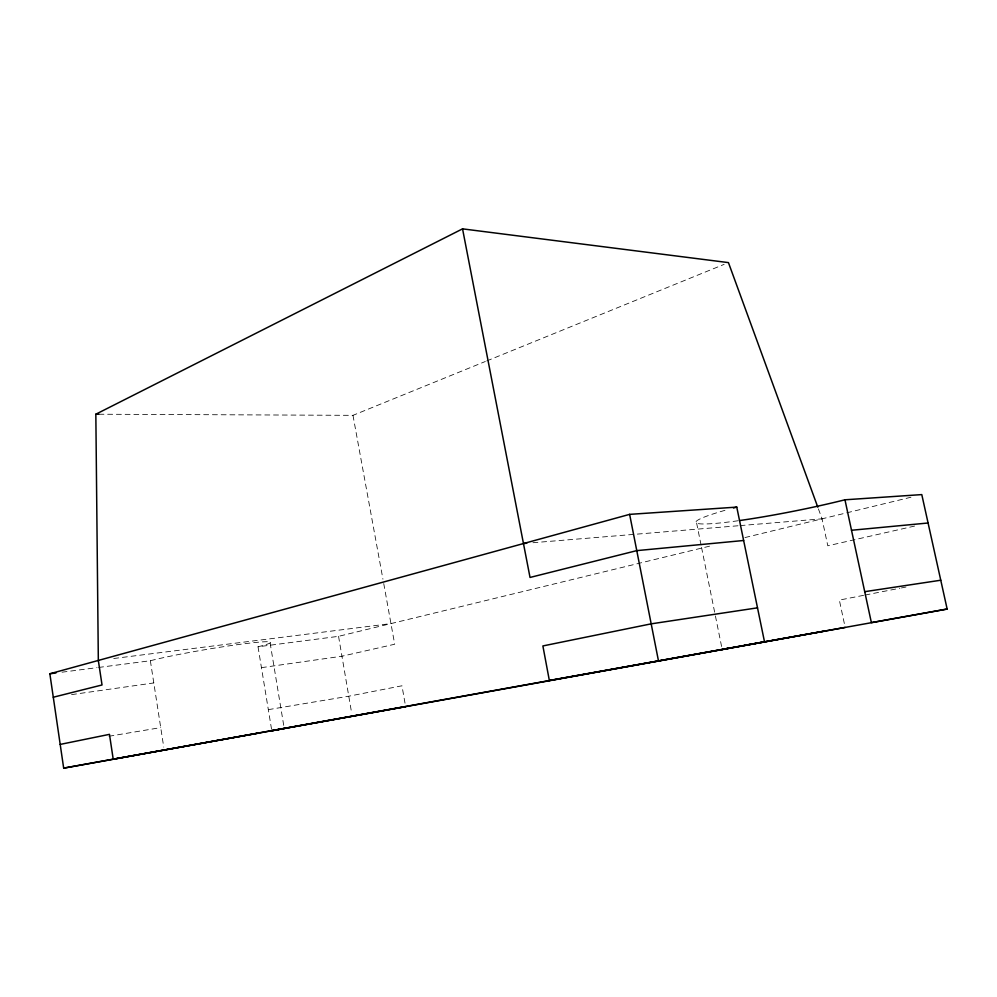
<?xml version="1.0" encoding="UTF-8"?>
<svg xmlns="http://www.w3.org/2000/svg" width="997" height="997" viewBox="0 0 997 997"><rect width="100%" height="100%" fill="white"/><g stroke="black" fill="none" stroke-linecap="round" stroke-linejoin="round"><path stroke-width="0.75" stroke-dasharray="4.99 3.74" d="M98.927 414.229L352.975 415.338L485.327 361.5M486.773 360.914L724.134 264.367M98.578 667.454L150.36 660.737A66.151 3.776 -9.7 0 1 242.121 644.05A66.151 3.776 -9.7 0 1 258.024 646.779L338.556 636.335L713.167 545.297M744.933 537.57L911.208 497.167M914.61 526.067L827.797 545.795L822.051 518.826L818.325 508.644M863.564 595.346L839.349 600.094L844.845 625.904M865.084 595.047L899.892 588.23M901.413 587.931L905.949 587.046M108.935 736.26L160.729 727.611M268.33 709.64L348.776 696.205L401.965 685.786L405.106 703.683M71.56 694.622L153.8 682.945M261.451 667.654L341.946 656.225L394.687 644.236L383.222 580.703M62.038 672.19L97.058 667.641M113.733 658.494L391.061 623.574M532.934 542.729L738.565 525.731M740.11 525.606L822.051 518.826M696.616 523.026L701.24 545.87M701.539 547.403L715.098 614.414M715.41 615.934L722.189 649.446M352.975 415.338L382.935 579.17M338.556 636.335L351.717 713.428M270.112 642.915L283.983 726.975M258.024 646.779L271.545 729.243M150.36 660.737L163.745 747.077M738.029 520.758A100.747 8.362 -11.4 0 1 727.187 509.704"/><path stroke-width="1.5" d="M53.29 697.227L102.03 684.976L98.329 660.438L95.837 414.216L462.546 228.861L728.446 262.61L817.802 507.186M49.85 673.773L629.63 514.365L736.771 507.112L764.5 641.781L63.671 768.139L49.85 673.773L55.944 672.975M60.194 744.41L109.471 734.353L113.209 759.191L405.629 706.674M730.44 647.938L722.189 649.446L727.947 648.424M744.547 645.383L824.021 631.151M258.323 733.131L63.671 768.139M279.97 729.268L271.795 730.751L947.15 609.042L921.789 494.599L844.958 499.796A100.747 8.362 -11.4 0 1 739.475 520.559M947.15 609.042L871.378 622.627L844.958 499.796M845.169 627.425L549.347 680.477L542.879 645.944L651.178 623.848L757.508 607.834M279.683 729.306L284.232 728.495M864.723 591.682L940.757 580.229M743.637 540.499L636.771 550.631L530.03 577.45L462.546 228.861M851.513 530.267L928.082 523.001M523.662 543.49L526.752 543.24M95.837 414.216L98.927 414.229M629.63 514.365L658.456 660.787M733.48 507.984A100.747 8.362 -11.4 0 1 736.771 507.112"/></g></svg>
